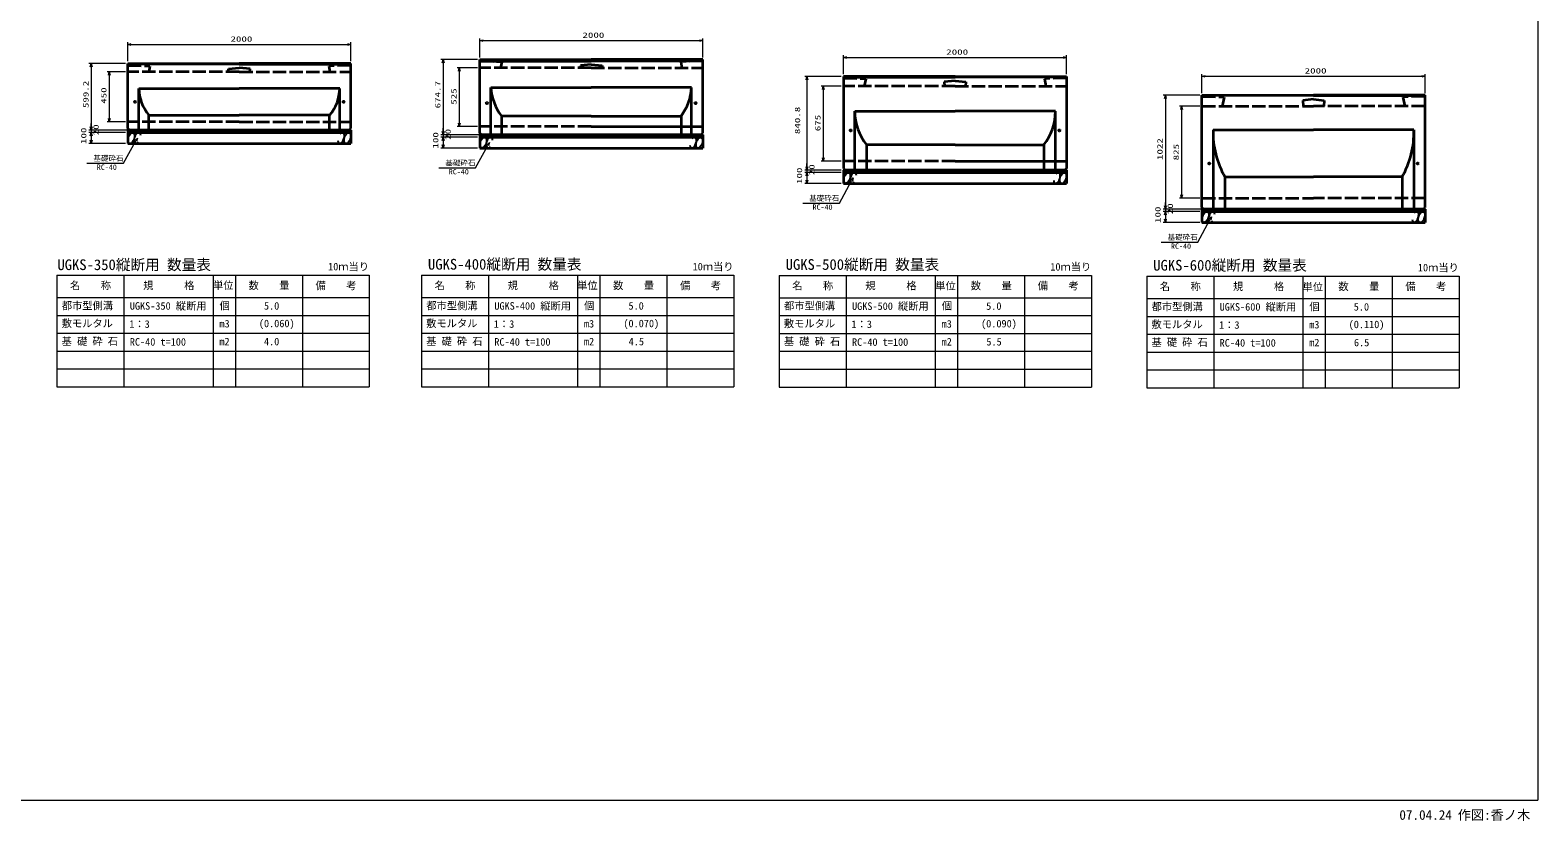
# Model space of a CAD drawing. Units: millimetres on the paper. Extents: x 15 to 1219, y 6 to 859.
# Drawn here: x 543 to 1219, y 6 to 360 of the extents above; entities that cross this region are included whole.
import ezdxf
from ezdxf.enums import TextEntityAlignment as Align

# ---------------------------------------------------------------- set-up
doc = ezdxf.new("R2010")
doc.units = ezdxf.units.MM
doc.linetypes.add('DASHED', pattern=[7.5, 6, -1.5])
doc.linetypes.add('USER4', pattern=[6.773336, 0.846667, -0.846667, 0.846667, -0.846667, 0.846667, -0.846667, 0.846667, -0.846667])
for name, color, linetype, lineweight in [('D-BMK-HTXT', 7, 'Continuous', 13), ('D-STR-DIM（寸法）', 7, 'Continuous', 13), ('D-STR-HTXT(基礎砕石-旗)', 7, 'Continuous', 13), ('D-STR-STRF(グリ)', 7, 'Continuous', 25), ('D-STR（構造物）', 1, 'Continuous', 35)]:
    doc.layers.add(name, color=color, linetype=linetype, lineweight=lineweight)
doc.styles.add('ＭＳ ゴシック', font='')
doc.styles.get('ＭＳ ゴシック').set_extended_font_data('MS Gothic')

# ---------------------------------------------------------------- blocks, each defined once
blk = doc.blocks.new('_Open30')
at = {"color": 7, "linetype": 'Continuous', "lineweight": 13}
for p, q in [((-1, 0.2679), (0, 0)), ((0, 0), (-1, -0.2679)), ((0, 0), (-1, 0))]:
    blk.add_line(p, q, dxfattribs=at)

msp = doc.modelspace()

# ---------------------------------------------------------------- linework, layer by layer
at = {"layer": 'D-BMK-HTXT'}
for p, q in [((554.687, 250.31), (554.687, 200.31)), ((554.687, 250.31), (694.687, 250.31)), ((584.687, 250.31), (584.687, 200.31)), ((624.687, 250.31), (624.687, 200.31)), ((634.687, 250.31), (634.687, 200.31)), ((664.687, 250.31), (664.687, 200.31)), ((694.687, 250.31), (694.687, 200.31)), ((718.115, 250.31), (718.115, 200.31)), ((718.115, 250.31), (858.115, 250.31)), ((748.115, 250.31), (748.115, 200.31)), ((788.115, 250.31), (788.115, 200.31)), ((798.115, 250.31), (798.115, 200.31)), ((828.115, 250.31), (828.115, 200.31)), ((858.115, 250.31), (858.115, 200.31)), ((878.48, 250.219), (878.48, 200.219)), ((878.48, 250.219), (1018.48, 250.219)), ((908.48, 250.219), (908.48, 200.219)), ((948.48, 250.219), (948.48, 200.219)), ((958.48, 250.219), (958.48, 200.219)), ((988.48, 250.219), (988.48, 200.219)), ((1018.48, 250.219), (1018.48, 200.219)), ((1043.291, 249.879), (1043.291, 199.879)), ((1043.291, 249.879), (1183.291, 249.879)), ((1073.291, 249.879), (1073.291, 199.879)), ((1113.291, 249.879), (1113.291, 199.879)), ((1123.291, 249.879), (1123.291, 199.879)), ((1153.291, 249.879), (1153.291, 199.879)), ((1183.291, 249.879), (1183.291, 199.879)), ((554.687, 240.31), (694.687, 240.31)), ((718.115, 240.31), (858.115, 240.31)), ((878.48, 240.219), (1018.48, 240.219)), ((1043.291, 239.879), (1183.291, 239.879)), ((554.687, 232.31), (694.687, 232.31)), ((718.115, 232.31), (858.115, 232.31)), ((878.48, 232.219), (1018.48, 232.219)), ((1043.291, 231.879), (1183.291, 231.879)), ((554.687, 224.31), (694.687, 224.31)), ((718.115, 224.31), (858.115, 224.31)), ((878.48, 224.219), (1018.48, 224.219)), ((1043.291, 223.879), (1183.291, 223.879)), ((554.687, 216.31), (694.687, 216.31)), ((718.115, 216.31), (858.115, 216.31)), ((878.48, 216.219), (1018.48, 216.219)), ((1043.291, 215.879), (1183.291, 215.879)), ((554.687, 208.31), (694.687, 208.31)), ((718.115, 208.31), (858.115, 208.31)), ((878.48, 208.219), (1018.48, 208.219)), ((1043.291, 207.879), (1183.291, 207.879)), ((554.687, 200.31), (694.687, 200.31)), ((718.115, 200.31), (858.115, 200.31)), ((878.48, 200.219), (1018.48, 200.219)), ((1043.291, 199.879), (1183.291, 199.879))]:
    msp.add_line(p, q, dxfattribs=at)
at = {"layer": 'D-STR-DIM（寸法）', "color": 2}
for p in [(1218.617, 858.622), (15.01, 15.008)]:
    msp.add_line(p, (1218.617, 15.008), dxfattribs=at)
at = {"layer": 'D-STR-DIM（寸法）'}
for p, q in [((586.421, 346.298), (586.421, 354.78)), ((587.921, 353.78), (684.921, 353.78)), ((686.421, 346.298), (686.421, 354.78)), ((744.226, 348.036), (744.226, 356.519)), ((745.726, 355.519), (842.726, 355.519)), ((844.226, 348.036), (844.226, 356.519)), ((585.421, 345.298), (569.033, 345.298)), ((743.226, 347.036), (726.838, 347.036)), ((727.838, 345.536), (727.838, 314.801)), ((907.333, 340.458), (907.333, 348.94)), ((908.833, 347.94), (1005.833, 347.94)), ((1007.333, 340.458), (1007.333, 348.94)), ((570.033, 343.798), (570.033, 316.838)), ((585.421, 341.588), (577.12, 341.588)), ((578.12, 340.088), (578.12, 320.588)), ((743.226, 343.301), (734.061, 343.301)), ((735.061, 341.801), (735.061, 318.551)), ((906.333, 339.458), (889.945, 339.458)), ((1068.03, 332.045), (1068.03, 340.528)), ((1069.53, 339.528), (1166.53, 339.528)), ((1168.03, 332.045), (1168.03, 340.528)), ((890.945, 337.958), (890.945, 298.923)), ((906.333, 335.173), (897.264, 335.173)), ((898.264, 333.673), (898.264, 302.923)), ((1067.03, 331.045), (1050.642, 331.045)), ((1051.642, 329.545), (1051.642, 281.44)), ((1067.03, 326.195), (1057.902, 326.195)), ((1058.902, 324.695), (1058.902, 286.44)), ((570.033, 316.838), (570.033, 318.338)), ((585.421, 319.088), (577.12, 319.088)), ((586.171, 315.338), (569.033, 315.338)), ((585.421, 315.338), (569.033, 315.338)), ((585.421, 314.338), (569.033, 314.338)), ((585.421, 314.338), (569.033, 314.338)), ((570.033, 315.338), (570.033, 314.338)), ((570.033, 312.838), (570.033, 311.338)), ((570.033, 312.838), (570.033, 310.838)), ((743.976, 313.301), (726.838, 313.301)), ((743.226, 313.301), (726.838, 313.301)), ((743.226, 312.301), (726.838, 312.301)), ((743.226, 312.301), (726.838, 312.301)), ((727.838, 314.801), (727.838, 316.301)), ((727.838, 313.301), (727.838, 312.301)), ((743.226, 317.051), (734.061, 317.051)), ((585.421, 309.338), (569.033, 309.338)), ((743.226, 307.301), (726.838, 307.301)), ((727.838, 310.801), (727.838, 309.301)), ((727.838, 310.801), (727.838, 308.801)), ((890.945, 298.923), (890.945, 300.423)), ((906.333, 301.423), (897.264, 301.423)), ((906.333, 297.423), (889.945, 297.423)), ((906.333, 296.423), (889.945, 296.423)), ((906.333, 296.423), (889.945, 296.423)), ((906.333, 291.423), (889.945, 291.423)), ((890.945, 297.423), (890.945, 296.423)), ((890.945, 294.923), (890.945, 293.423)), ((890.945, 294.923), (890.945, 292.923)), ((1067.03, 284.94), (1057.902, 284.94)), ((1067.78, 279.94), (1050.642, 279.94)), ((1067.03, 279.94), (1050.642, 279.94)), ((1067.03, 278.94), (1050.642, 278.94)), ((1067.03, 278.94), (1050.642, 278.94)), ((1051.642, 281.44), (1051.642, 282.94)), ((1051.642, 279.94), (1051.642, 278.94)), ((1051.642, 277.44), (1051.642, 275.94)), ((1051.642, 277.44), (1051.642, 275.44)), ((1067.03, 273.94), (1050.642, 273.94))]:
    msp.add_line(p, q, dxfattribs=at)
at = {"layer": 'D-STR-HTXT(基礎砕石-旗)'}
for points in [[(568.098, 300.525), (584.545, 300.525), (590.018, 310.545)], [(725.903, 298.488), (742.351, 298.488), (747.823, 308.508)], [(889.01, 282.61), (905.458, 282.61), (910.93, 292.63)], [(1049.707, 265.128), (1066.154, 265.128), (1071.627, 275.147)]]:
    msp.add_lwpolyline(points, dxfattribs=at)
at = {"layer": 'D-STR-STRF(グリ)'}
for centre, major_axis in [((587.996, 311.861), (0.79, 2.421)), ((684.845, 311.814), (-0.79, -2.421)), ((745.801, 309.825), (0.79, 2.421)), ((842.651, 309.778), (-0.79, -2.421)), ((908.909, 293.946), (0.79, 2.421)), ((1005.758, 293.899), (-0.79, -2.421)), ((1069.605, 276.464), (0.79, 2.421)), ((1166.454, 276.417), (-0.79, -2.421))]:
    msp.add_ellipse(centre, major_axis=major_axis, ratio=0.5139, dxfattribs=at)
for centre, major_axis in [((590.737, 311.861), (0.79, 2.421)), ((682.105, 311.814), (-0.79, -2.421)), ((748.542, 309.825), (0.79, 2.421)), ((839.91, 309.778), (-0.79, -2.421)), ((911.649, 293.946), (0.79, 2.421)), ((1003.017, 293.899), (-0.79, -2.421)), ((1072.346, 276.464), (0.79, 2.421)), ((1163.714, 276.417), (-0.79, -2.421))]:
    msp.add_ellipse(centre, major_axis=major_axis, ratio=0.5139, start_param=5.3575563, end_param=10.3750652, dxfattribs=at)
at = {"layer": 'D-STR（構造物）'}
for p, q in [((586.421, 345.298), (636.421, 345.298)), ((586.421, 316.088), (586.421, 345.298)), ((636.421, 345.048), (586.421, 345.048)), ((686.421, 345.298), (636.421, 345.298)), ((636.421, 345.048), (686.421, 345.048)), ((686.421, 316.088), (686.421, 345.298)), ((744.226, 314.051), (744.226, 347.036)), ((744.226, 347.036), (794.226, 347.036)), ((744.226, 346.388), (744.226, 346.309)), ((744.226, 346.388), (794.226, 346.388)), ((844.226, 347.036), (794.226, 347.036)), ((844.226, 346.388), (794.226, 346.388)), ((844.226, 314.051), (844.226, 347.036)), ((844.226, 346.388), (844.226, 346.309)), ((907.333, 339.458), (907.333, 298.173)), ((957.333, 339.458), (907.333, 339.458)), ((907.333, 339.213), (957.333, 339.213)), ((907.333, 338.681), (907.333, 338.759)), ((957.333, 339.458), (1007.333, 339.458)), ((1007.333, 339.213), (957.333, 339.213)), ((1007.333, 339.458), (1007.333, 298.173)), ((1007.333, 338.681), (1007.333, 338.759)), ((591.421, 334.088), (636.421, 334.088)), ((591.421, 315.338), (591.421, 334.088)), ((681.421, 334.088), (636.421, 334.088)), ((681.421, 315.338), (681.421, 334.088)), ((749.226, 334.551), (794.226, 334.551)), ((749.226, 313.301), (749.226, 334.551)), ((839.226, 334.551), (794.226, 334.551)), ((839.226, 313.301), (839.226, 334.551)), ((1068.03, 331.045), (1118.03, 331.045)), ((1068.03, 280.69), (1068.03, 331.045)), ((1118.03, 330.875), (1068.03, 330.875)), ((1168.03, 331.045), (1118.03, 331.045)), ((1118.03, 330.875), (1168.03, 330.875)), ((1168.03, 280.69), (1168.03, 331.045)), ((595.921, 322.088), (636.421, 322.088)), ((595.921, 315.338), (595.921, 322.088)), ((676.921, 322.088), (636.421, 322.088)), ((676.921, 315.338), (676.921, 322.088)), ((753.976, 321.648), (753.976, 313.301)), ((794.226, 321.648), (753.976, 321.648)), ((794.226, 321.648), (834.476, 321.648)), ((834.476, 321.648), (834.476, 313.301)), ((912.333, 297.423), (912.333, 323.923)), ((912.333, 323.923), (957.333, 323.923)), ((1002.333, 323.923), (957.333, 323.923)), ((1002.333, 297.423), (1002.333, 323.923)), ((587.171, 315.338), (586.421, 316.088)), ((686.421, 315.338), (586.421, 315.338)), ((586.421, 315.338), (586.421, 314.338)), ((586.421, 314.338), (686.421, 314.338)), ((586.421, 314.338), (586.421, 309.338)), ((586.421, 314.338), (686.421, 314.338)), ((636.421, 315.338), (587.171, 315.338)), ((636.421, 315.338), (685.671, 315.338)), ((685.671, 315.338), (686.421, 316.088)), ((686.421, 315.338), (686.421, 314.338)), ((686.421, 314.338), (686.421, 309.338)), ((744.976, 313.301), (744.226, 314.051)), ((844.226, 313.301), (744.226, 313.301)), ((744.226, 313.301), (744.226, 312.301)), ((744.226, 312.301), (844.226, 312.301)), ((744.226, 312.301), (744.226, 307.301)), ((744.226, 312.301), (844.226, 312.301)), ((794.226, 313.301), (744.976, 313.301)), ((794.226, 317.051), (844.226, 317.051)), ((794.226, 313.301), (843.476, 313.301)), ((843.476, 313.301), (844.226, 314.051)), ((844.226, 313.301), (844.226, 312.301)), ((844.226, 312.301), (844.226, 307.301)), ((1073.03, 315.51), (1073.03, 279.94)), ((1073.03, 315.51), (1118.03, 315.51)), ((1163.03, 315.51), (1118.03, 315.51)), ((1163.03, 315.51), (1163.03, 279.94)), ((586.421, 309.338), (686.421, 309.338)), ((744.226, 307.301), (844.226, 307.301)), ((917.583, 308.759), (917.583, 297.423)), ((957.333, 308.759), (917.583, 308.759)), ((957.333, 308.759), (997.083, 308.759)), ((997.083, 308.759), (997.083, 297.423)), ((907.333, 298.173), (908.083, 297.423)), ((957.333, 301.423), (1007.333, 301.423)), ((1007.333, 298.173), (1006.583, 297.423)), ((1007.333, 297.423), (907.333, 297.423)), ((907.333, 297.423), (907.333, 296.423)), ((907.333, 296.423), (1007.333, 296.423)), ((907.333, 296.423), (907.333, 291.423)), ((907.333, 296.423), (1007.333, 296.423)), ((907.333, 291.423), (1007.333, 291.423)), ((908.083, 297.423), (957.333, 297.423)), ((1006.583, 297.423), (957.333, 297.423)), ((1007.333, 297.423), (1007.333, 296.423)), ((1007.333, 296.423), (1007.333, 291.423)), ((1078.28, 294.456), (1078.28, 279.94)), ((1078.28, 294.456), (1118.03, 294.456)), ((1157.78, 294.456), (1118.03, 294.456)), ((1157.78, 294.456), (1157.78, 279.94)), ((1068.78, 279.94), (1068.03, 280.69)), ((1168.03, 279.94), (1068.03, 279.94)), ((1068.03, 279.94), (1068.03, 278.94)), ((1068.03, 278.94), (1168.03, 278.94)), ((1068.03, 278.94), (1068.03, 273.94)), ((1068.03, 278.94), (1168.03, 278.94)), ((1118.03, 279.94), (1068.78, 279.94)), ((1118.03, 279.94), (1167.28, 279.94)), ((1167.28, 279.94), (1168.03, 280.69)), ((1168.03, 279.94), (1168.03, 278.94)), ((1168.03, 278.94), (1168.03, 273.94)), ((1068.03, 273.94), (1168.03, 273.94))]:
    msp.add_line(p, q, dxfattribs=at)
at = {"layer": 'D-STR（構造物）', "linetype": 'DASHED'}
for p, q in [((744.226, 346.309), (754.142, 346.061)), ((744.226, 346.309), (754.142, 346.061)), ((754.142, 346.061), (753.586, 343.301)), ((794.226, 344.888), (789.387, 344.404)), ((794.226, 344.888), (799.065, 344.404)), ((844.226, 346.309), (834.31, 346.061)), ((844.226, 346.309), (834.31, 346.061)), ((834.31, 346.061), (834.866, 343.301)), ((586.421, 344.346), (596.336, 344.098)), ((636.421, 341.588), (586.421, 341.588)), ((596.336, 344.098), (595.831, 341.588)), ((596.332, 344.155), (596.31, 344.177)), ((631.581, 342.899), (636.421, 343.383)), ((631.688, 341.588), (631.581, 342.899)), ((641.26, 342.899), (636.421, 343.383)), ((636.421, 341.588), (686.421, 341.588)), ((641.154, 341.588), (641.26, 342.899)), ((686.421, 344.346), (676.505, 344.098)), ((676.505, 344.098), (677.01, 341.588)), ((676.509, 344.155), (676.531, 344.177)), ((794.226, 343.301), (744.226, 343.301)), ((789.387, 344.404), (789.476, 343.301)), ((794.226, 343.301), (844.226, 343.301)), ((799.065, 344.404), (798.976, 343.301)), ((907.333, 338.681), (917.224, 338.434)), ((907.333, 338.681), (917.249, 338.433)), ((917.249, 338.433), (916.593, 335.173)), ((1007.333, 338.681), (997.418, 338.433)), ((997.418, 338.433), (998.074, 335.173)), ((1007.333, 338.681), (997.443, 338.434)), ((957.333, 335.173), (907.333, 335.173)), ((957.333, 337.548), (952.494, 337.064)), ((952.494, 337.064), (952.647, 335.173)), ((957.333, 337.548), (962.173, 337.064)), ((957.333, 335.173), (1007.333, 335.173)), ((962.173, 337.064), (962.019, 335.173)), ((1068.03, 330.48), (1077.945, 330.232)), ((1068.03, 326.195), (1118.03, 326.195)), ((1077.945, 330.232), (1077.133, 326.195)), ((1118.03, 329.21), (1113.19, 328.726)), ((1113.19, 328.726), (1113.395, 326.195)), ((1118.03, 329.21), (1122.869, 328.726)), ((1168.03, 326.195), (1118.03, 326.195)), ((1122.869, 328.726), (1122.664, 326.195)), ((1168.03, 330.48), (1158.114, 330.232)), ((1158.114, 330.232), (1158.927, 326.195)), ((636.421, 319.088), (586.421, 319.088)), ((636.421, 319.088), (686.421, 319.088)), ((794.226, 317.051), (744.226, 317.051)), ((957.333, 301.423), (907.333, 301.423)), ((1068.03, 284.94), (1118.03, 284.94)), ((1168.03, 284.94), (1118.03, 284.94))]:
    msp.add_line(p, q, dxfattribs=at)
at = {"layer": 'D-STR（構造物）', "linetype": 'USER4'}
for p, q in [((586.421, 344.346), (586.421, 344.424)), ((686.421, 344.346), (686.421, 344.424)), ((1068.03, 330.48), (1068.03, 330.559)), ((1168.03, 330.48), (1168.03, 330.559))]:
    msp.add_line(p, q, dxfattribs=at)
at = {"layer": 'D-STR（構造物）'}
for centre in [(589.671, 328.088), (683.171, 328.088), (747.476, 327.551), (840.976, 327.551), (910.583, 315.298), (1004.083, 315.298), (1071.28, 300.44), (1164.78, 300.44)]:
    msp.add_circle(centre, 0.3, dxfattribs=at)
for centre, radius, start, end in [((609.843, 334.152), 18.423, 180.20123, 220.91087), ((662.998, 334.152), 18.423, 319.08913, 359.79877), ((772.861, 335.925), 23.674, 183.32773, 217.09126), ((815.591, 335.925), 23.674, 322.90874, 356.67227), ((936.844, 323.919), 24.511, 179.98987, 218.20409), ((977.822, 323.919), 24.511, 321.79591, 0.01013), ((1113.046, 314.307), 40.035, 178.27798, 209.72499), ((1123.013, 314.307), 40.035, 330.27501, 1.72202)]:
    msp.add_arc(centre, radius, start, end, dxfattribs=at)

# ---------------------------------------------------------------- block references
at = {"layer": 'D-STR-DIM（寸法）', "xscale": 1.5, "yscale": 1.5}
for p, rotation in [((586.421, 353.78), 180), ((744.226, 355.519), 180), ((570.033, 345.298), 90), ((727.838, 347.036), 90), ((907.333, 347.94), 180), ((578.12, 341.588), 90), ((735.061, 343.301), 90), ((890.945, 339.458), 90), ((1068.03, 339.528), 180), ((898.264, 335.173), 90), ((1051.642, 331.045), 90), ((1058.902, 326.195), 90), ((578.12, 319.088), 270), ((735.061, 317.051), 270), ((570.033, 315.338), 270), ((570.033, 315.338), 270), ((570.033, 314.338), 90), ((570.033, 314.338), 90), ((727.838, 313.301), 270), ((727.838, 313.301), 270), ((727.838, 312.301), 90), ((727.838, 312.301), 90), ((570.033, 309.338), 270), ((727.838, 307.301), 270), ((890.945, 297.423), 270), ((890.945, 297.423), 270), ((898.264, 301.423), 270), ((890.945, 296.423), 90), ((890.945, 296.423), 90), ((890.945, 291.423), 270), ((1058.902, 284.94), 270), ((1051.642, 279.94), 270), ((1051.642, 279.94), 270), ((1051.642, 278.94), 90), ((1051.642, 278.94), 90), ((1051.642, 273.94), 270)]:
    msp.add_blockref('_Open30', p, dxfattribs=dict(at, rotation=rotation))
for p in [(686.421, 353.78), (844.226, 355.519), (1007.333, 347.94), (1168.03, 339.528)]:
    msp.add_blockref('_Open30', p, dxfattribs=at)
at = {"layer": 'D-STR-HTXT(基礎砕石-旗)', "xscale": 1.5, "yscale": 1.5, "rotation": 61.3581}
for p in [(590.737, 311.861), (748.542, 309.825), (911.649, 293.946), (1072.346, 276.464)]:
    msp.add_blockref('_Open30', p, dxfattribs=at)

# ---------------------------------------------------------------- texts
at = {"layer": 'D-BMK-HTXT', "style": 'ＭＳ ゴシック'}
for s, height, p in [('UGKS-350縦断用 数量表', 4.811, (554.873, 251.204)), ('UGKS-400縦断用 数量表', 4.811, (721.004, 251.401)), ('UGKS-500縦断用 数量表', 4.811, (881.37, 251.31)), ('UGKS-600縦断用 数量表', 4.811, (1046.18, 250.97)), ('10ｍ当り', 3.367, (676.227, 251.506)), ('10ｍ当り', 3.367, (839.655, 251.506)), ('10ｍ当り', 3.367, (1000.02, 251.415)), ('10ｍ当り', 3.367, (1164.831, 251.074)), ('名\u3000\u3000称', 3.367, (560.523, 243.028)), ('規\u3000\u3000\u3000格', 3.367, (593.327, 243.046)), ('単位', 3.367, (624.644, 243.137)), ('数\u3000\u3000量', 3.367, (640.576, 243.046)), ('備\u3000\u3000考', 3.367, (670.594, 243.006)), ('名\u3000\u3000称', 3.367, (723.951, 243.028)), ('規\u3000\u3000\u3000格', 3.367, (756.755, 243.046)), ('単位', 3.367, (787.908, 243.061)), ('数\u3000\u3000量', 3.367, (804.004, 243.046)), ('備\u3000\u3000考', 3.367, (834.022, 243.006)), ('名\u3000\u3000称', 3.367, (884.316, 242.937)), ('規\u3000\u3000\u3000格', 3.367, (917.12, 242.955)), ('単位', 3.367, (948.475, 242.884)), ('数\u3000\u3000量', 3.367, (964.37, 242.955)), ('備\u3000\u3000考', 3.367, (994.387, 242.915)), ('名\u3000\u3000称', 3.367, (1049.127, 242.597)), ('規\u3000\u3000\u3000格', 3.367, (1081.931, 242.614)), ('単位', 3.367, (1113.149, 242.397)), ('数\u3000\u3000量', 3.367, (1129.18, 242.614)), ('備\u3000\u3000考', 3.367, (1159.198, 242.574)), ('都市型側溝', 3.367, (556.863, 234.011)), ('UGKS-350 縦断用', 3.367, (587.335, 233.877)), ('個', 3.367, (627.563, 233.993)), ('5.0', 3.367, (647.476, 233.912)), ('都市型側溝', 3.367, (720.292, 234.011)), ('UGKS-400 縦断用', 3.367, (750.763, 233.877)), ('個', 3.367, (790.992, 233.993)), ('5.0', 3.367, (810.904, 233.912)), ('都市型側溝', 3.367, (880.657, 233.919)), ('UGKS-500 縦断用', 3.367, (911.128, 233.786)), ('個', 3.367, (951.357, 233.902)), ('5.0', 3.367, (971.27, 233.821)), ('都市型側溝', 3.367, (1045.467, 233.579)), ('UGKS-600 縦断用', 3.367, (1075.939, 233.445)), ('個', 3.367, (1116.168, 233.561)), ('5.0', 3.367, (1136.08, 233.48)), ('敷モルタル', 3.367, (556.792, 226.055)), ('1：3', 3.367, (587.104, 225.761)), ('m3', 3.367, (627.51, 225.912)), ('(0.060)', 3.367, (645.197, 226.029)), ('敷モルタル', 3.367, (720.221, 226.055)), ('1：3', 3.367, (750.532, 225.761)), ('m3', 3.367, (790.939, 225.912)), ('(0.070)', 3.367, (808.625, 226.029)), ('敷モルタル', 3.367, (880.586, 225.964)), ('1：3', 3.367, (910.897, 225.67)), ('m3', 3.367, (951.304, 225.821)), ('(0.090)', 3.367, (968.991, 225.938)), ('敷モルタル', 3.367, (1045.396, 225.623)), ('(0.110)', 3.367, (1133.801, 225.598)), ('1：3', 3.367, (1075.708, 225.329)), ('m3', 3.367, (1116.115, 225.48)), ('基 礎 砕 石', 3.367, (556.792, 218.019)), ('RC-40 t=100', 3.367, (587.335, 217.761)), ('m2', 3.367, (627.502, 217.912)), ('4.0', 3.367, (647.476, 217.913)), ('基 礎 砕 石', 3.367, (720.221, 218.019)), ('RC-40 t=100', 3.367, (750.763, 217.761)), ('m2', 3.367, (790.93, 217.912)), ('4.5', 3.367, (810.995, 217.912)), ('基 礎 砕 石', 3.367, (880.586, 217.928)), ('RC-40 t=100', 3.367, (911.129, 217.67)), ('m2', 3.367, (951.295, 217.821)), ('5.5', 3.367, (971.36, 217.821)), ('基 礎 砕 石', 3.367, (1045.396, 217.588)), ('RC-40 t=100', 3.367, (1075.939, 217.329)), ('m2', 3.367, (1116.106, 217.48)), ('6.5', 3.367, (1136.17, 217.48))]:
    msp.add_text(s, height=height, dxfattribs=at).set_placement(p, align=Align.BOTTOM_LEFT)
at = {"layer": 'D-STR-DIM（寸法）', "style": 'ＭＳ ゴシック', "width": 1.5}
for p in [(790.268, 356.056), (632.462, 354.318), (953.375, 348.478), (1114.072, 340.065)]:
    msp.add_text('2000', height=2.405, dxfattribs=at).set_placement(p, align=Align.BOTTOM_LEFT)
for s, p in [('599.2', (569.541, 325.28)), ('450', (577.583, 327.213)), ('674.7', (727.335, 325.169)), ('525', (734.523, 326.796)), ('840.8', (888.61, 313.607)), ('20', (574.11, 313.091)), ('675', (897.726, 314.918)), ('100', (568.567, 309.174)), ('100', (726.372, 307.137)), ('20', (731.915, 311.055)), ('1022', (1051.104, 301.989)), ('825', (1058.365, 301.85)), ('100', (889.48, 291.259)), ('20', (895.022, 295.177)), ('100', (1050.176, 273.776)), ('20', (1055.719, 277.694))]:
    msp.add_text(s, height=2.405, rotation=90, dxfattribs=at).set_placement(p, align=Align.BOTTOM_LEFT)
at = {"layer": 'D-STR-DIM（寸法）', "style": 'ＭＳ ゴシック'}
for s, p in [('07.04.24', (1156.527, 4.869)), ('作図:香ノ木', (1182.717, 4.869))]:
    msp.add_text(s, height=4.33, dxfattribs=at).set_placement(p, align=Align.BOTTOM_LEFT)
at = {"layer": 'D-STR-HTXT(基礎砕石-旗)', "style": 'ＭＳ ゴシック'}
for s, p in [('基礎砕石', (571.031, 300.859)), ('RC-40', (572.519, 296.874)), ('基礎砕石', (728.837, 298.823)), ('RC-40', (730.324, 294.838)), ('基礎砕石', (891.944, 282.945)), ('RC-40', (893.432, 278.959)), ('基礎砕石', (1052.64, 265.462)), ('RC-40', (1054.128, 261.477))]:
    msp.add_text(s, height=2.405, dxfattribs=at).set_placement(p, align=Align.BOTTOM_LEFT)

doc.saveas('drawing.dxf')
